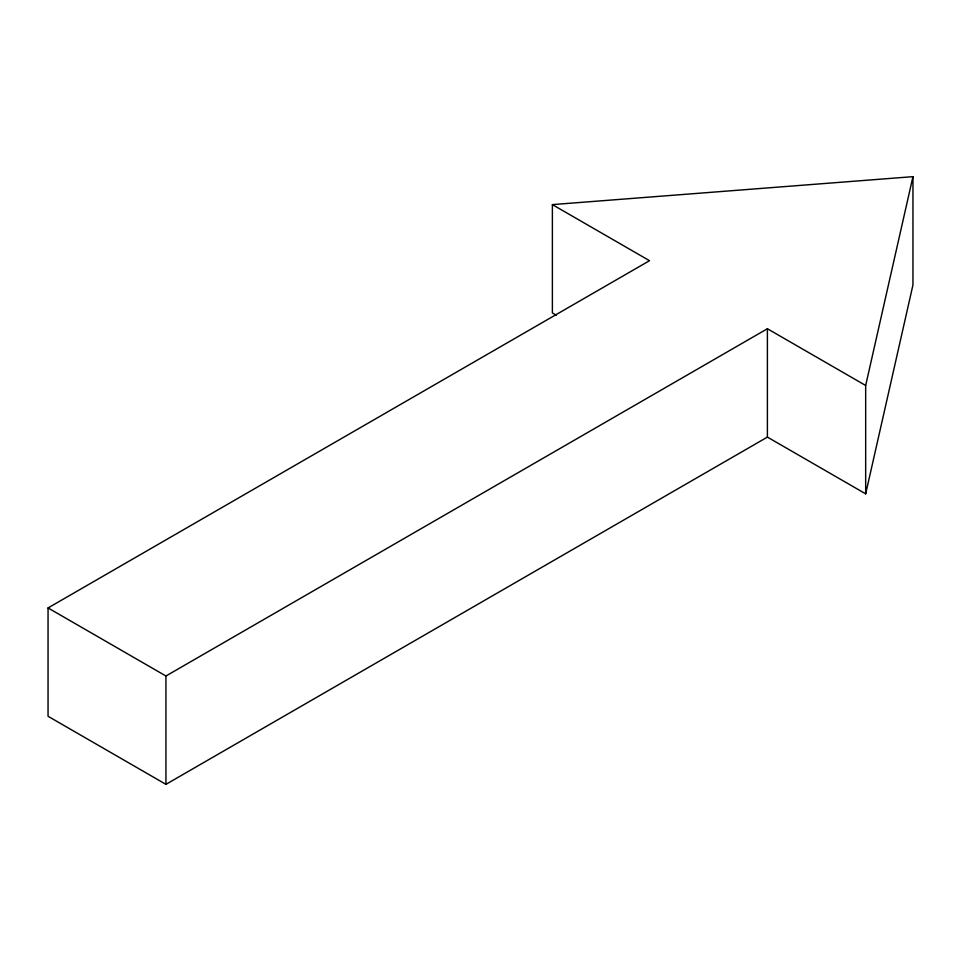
<?xml version="1.0" encoding="UTF-8"?>
<svg xmlns="http://www.w3.org/2000/svg" width="961" height="961" viewBox="0 0 961 961"><rect width="100%" height="100%" fill="white"/><g stroke="black" fill="none" stroke-linecap="round" stroke-linejoin="round"><path stroke-width="1.44" d="M552.383 204.609L649.516 260.695L48.05 607.941L48.05 716.281L165.941 784.344L767.395 437.099L865.669 493.834L865.669 385.481L912.95 176.656L552.383 204.609L552.383 312.95L556.263 315.196M865.669 493.834L912.95 284.997L912.95 176.656M48.05 607.941L165.941 676.003L767.395 328.746L865.669 385.481M767.395 328.746L767.395 437.099M165.941 676.003L165.941 784.344"/></g></svg>
